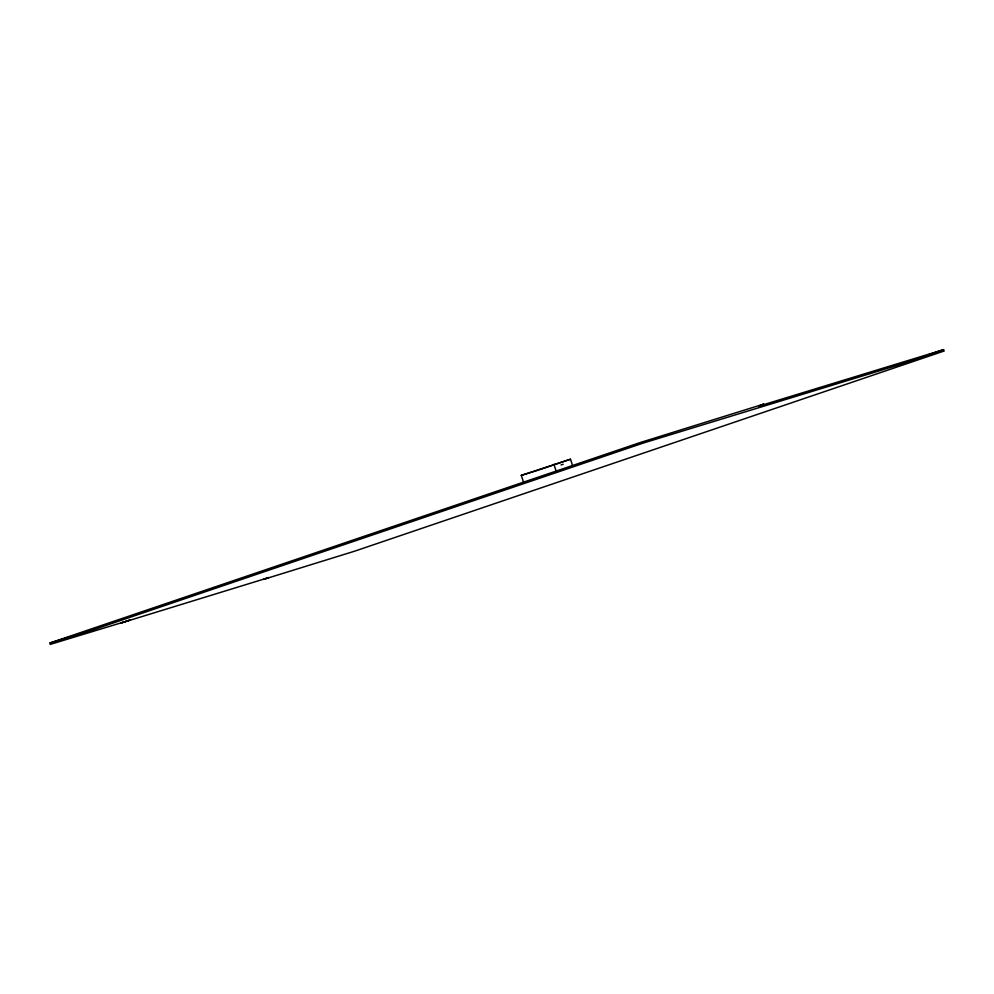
<?xml version="1.0" encoding="UTF-8"?>
<svg xmlns="http://www.w3.org/2000/svg" width="994" height="994" viewBox="0 0 994 994"><rect width="100%" height="100%" fill="white"/><g stroke="black" fill="none" stroke-linecap="round" stroke-linejoin="round"><path stroke-width="1.49" d="M758.844 405.999L763.802 404.061L639.689 442.715L49.7 643.056L81.173 633.451M523.888 483.208L521.278 475.368L570.481 459.228L572.643 465.764M539.27 469.814L570.481 459.228M927.638 355.119L943.84 349.577L759.553 405.925M127.605 620.89L50.16 644.423L642.981 443.15L944.3 350.944L354.311 551.285L264.528 579.092M127.891 620.716L130.487 619.883L120.783 623.089L268.84 577.564L263.41 579.378L264.603 579.005M521.278 475.368L537.853 470.299M561.063 464.931L563.176 464.285M553.894 464.297L556.503 472.138"/></g></svg>
